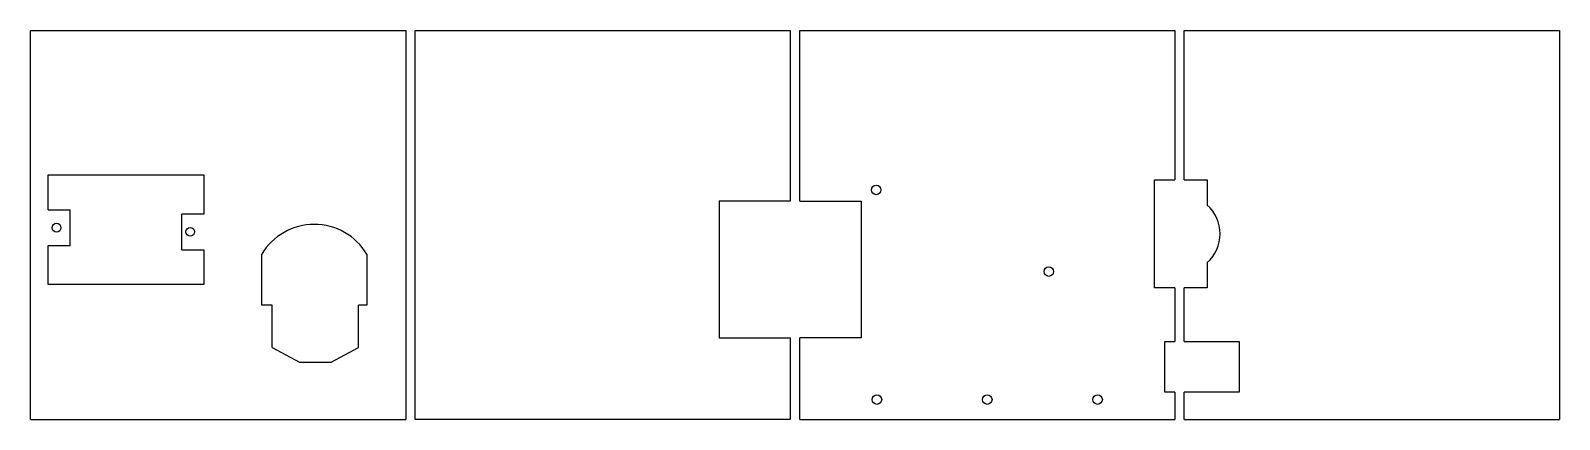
# Model space of a CAD drawing. Header units: millimetres. Extents: x -241 to 244, y 384 to 507.
import ezdxf

# ---------------------------------------------------------------- set-up
doc = ezdxf.new("R2010")
doc.units = ezdxf.units.MM
doc.layers.add('fab_back', color=7, linetype='Continuous', true_color=0xda7308)
doc.layers.add('fab_front', color=4, linetype='Continuous')

msp = doc.modelspace()

# ---------------------------------------------------------------- linework, layer by layer
for p, q in [((-119, 384.15, -116), (-119, 507.42, -116)), ((-119, 507.42, -116), (0, 507.42, -116)), ((0, 507.42, -116), (0, 453.36, -116)), ((-22.55, 453.36, -116), (-22.55, 410, -116)), ((0, 453.36, -116), (-22.55, 453.36, -116)), ((-22.55, 410, -116), (0, 410, -116)), ((0, 410, -116), (0, 384.15, -116)), ((0, 384.15, -116), (-119, 384.15, -116))]:
    msp.add_line(p, q)
at = {"layer": 'fab_back'}
for p, q in [((3, 507.42, -116), (122, 507.42, -116)), ((3, 453.36, -116), (3, 507.42, -116)), ((122, 507.42, -116), (122, 460.12, -116)), ((115.52, 425.87, -116), (115.52, 460.12, -116)), ((115.52, 460.12, -116), (122, 460.12, -116)), ((3, 453.36, -116), (22.52, 453.36, -116)), ((22.52, 453.36, -116), (22.52, 410, -116)), ((122, 425.87, -116), (115.52, 425.87, -116)), ((122, 425.87, -116), (122, 408.89, -116)), ((3, 384.15, -116), (3, 410, -116)), ((22.52, 410, -116), (3, 410, -116)), ((118.84, 408.89, -116), (122, 408.89, -116)), ((118.84, 392.8, -116), (118.84, 408.89, -116)), ((122, 392.8, -116), (118.84, 392.8, -116)), ((122, 392.8, -116), (122, 384.15, -116)), ((3, 384.15, -116), (122, 384.15, -116))]:
    msp.add_line(p, q, dxfattribs=at)
for centre in [(27.25, 456.9, -116), (82.02, 431, -116), (27.5, 390.42, -116), (62.5, 390.42, -116), (97.5, 390.42, -116)]:
    msp.add_circle(centre, 1.5, dxfattribs=at)
at = {"layer": 'fab_front'}
for p, q in [((-241, 384.15, -116), (-241, 507.42, -116)), ((-241, 507.42, -116), (-122, 507.42, -116)), ((-122, 507.42, -116), (-122, 384.15, -116)), ((125, 460.12, -116), (125, 507.42, -116)), ((125, 507.42, -116), (244, 507.42, -116)), ((244, 507.42, -116), (244, 384.15, -116)), ((-235.4, 450.58, -116), (-235.4, 461.64, -116)), ((-235.4, 461.64, -116), (-186, 461.64, -116)), ((-186, 461.64, -116), (-186, 449.26, -116)), ((125, 460.12, -116), (132.25, 460.12, -116)), ((132.25, 460.12, -116), (132.25, 452.11, -116)), ((-235.4, 450.58, -116), (-228.4, 450.58, -116)), ((-228.4, 439.26, -116), (-228.4, 450.58, -116)), ((-193, 437.95, -116), (-193, 449.26, -116)), ((-186, 449.26, -116), (-193, 449.26, -116)), ((-235.4, 426.89, -116), (-235.4, 439.26, -116)), ((-235.4, 439.26, -116), (-228.4, 439.26, -116)), ((-193, 437.95, -116), (-186, 437.95, -116)), ((-186, 437.95, -116), (-186, 426.89, -116)), ((-167.67, 420.37, -116), (-167.67, 436.54, -116)), ((-134.33, 436.54, -116), (-134.33, 420.37, -116)), ((132.25, 433.88, -116), (132.25, 425.87, -116)), ((-186, 426.89, -116), (-235.4, 426.89, -116)), ((132.25, 425.87, -116), (125, 425.87, -116)), ((125, 408.89, -116), (125, 425.87, -116)), ((-164.36, 420.37, -116), (-167.67, 420.37, -116)), ((-164.36, 406.96, -116), (-164.36, 420.37, -116)), ((-134.33, 420.37, -116), (-137.02, 420.37, -116)), ((-137.02, 406.91, -116), (-137.02, 420.37, -116)), ((125, 408.89, -116), (142.45, 408.89, -116)), ((142.45, 408.89, -116), (142.45, 392.8, -116)), ((-164.36, 406.96, -116), (-155.64, 402.32, -116)), ((-145.64, 402.32, -116), (-137.02, 406.91, -116)), ((-155.64, 402.32, -116), (-145.64, 402.32, -116)), ((142.45, 392.8, -116), (125, 392.8, -116)), ((125, 384.15, -116), (125, 392.8, -116)), ((-241, 384.15, -116), (-122, 384.15, -116)), ((125, 384.15, -116), (244, 384.15, -116))]:
    msp.add_line(p, q, dxfattribs=at)
for centre in [(-232.75, 444.92, -116), (-190.35, 443.61, -116)]:
    msp.add_circle(centre, 1.4, dxfattribs=at)
for centre, radius, start, end in [((124.25, 443, -116), 12.13, 311.2775, 48.7225), ((-151, 426.58, -116), 19.41, 30.8421, 149.1579)]:
    msp.add_arc(centre, radius, start, end, dxfattribs=at)

doc.saveas('drawing.dxf')
